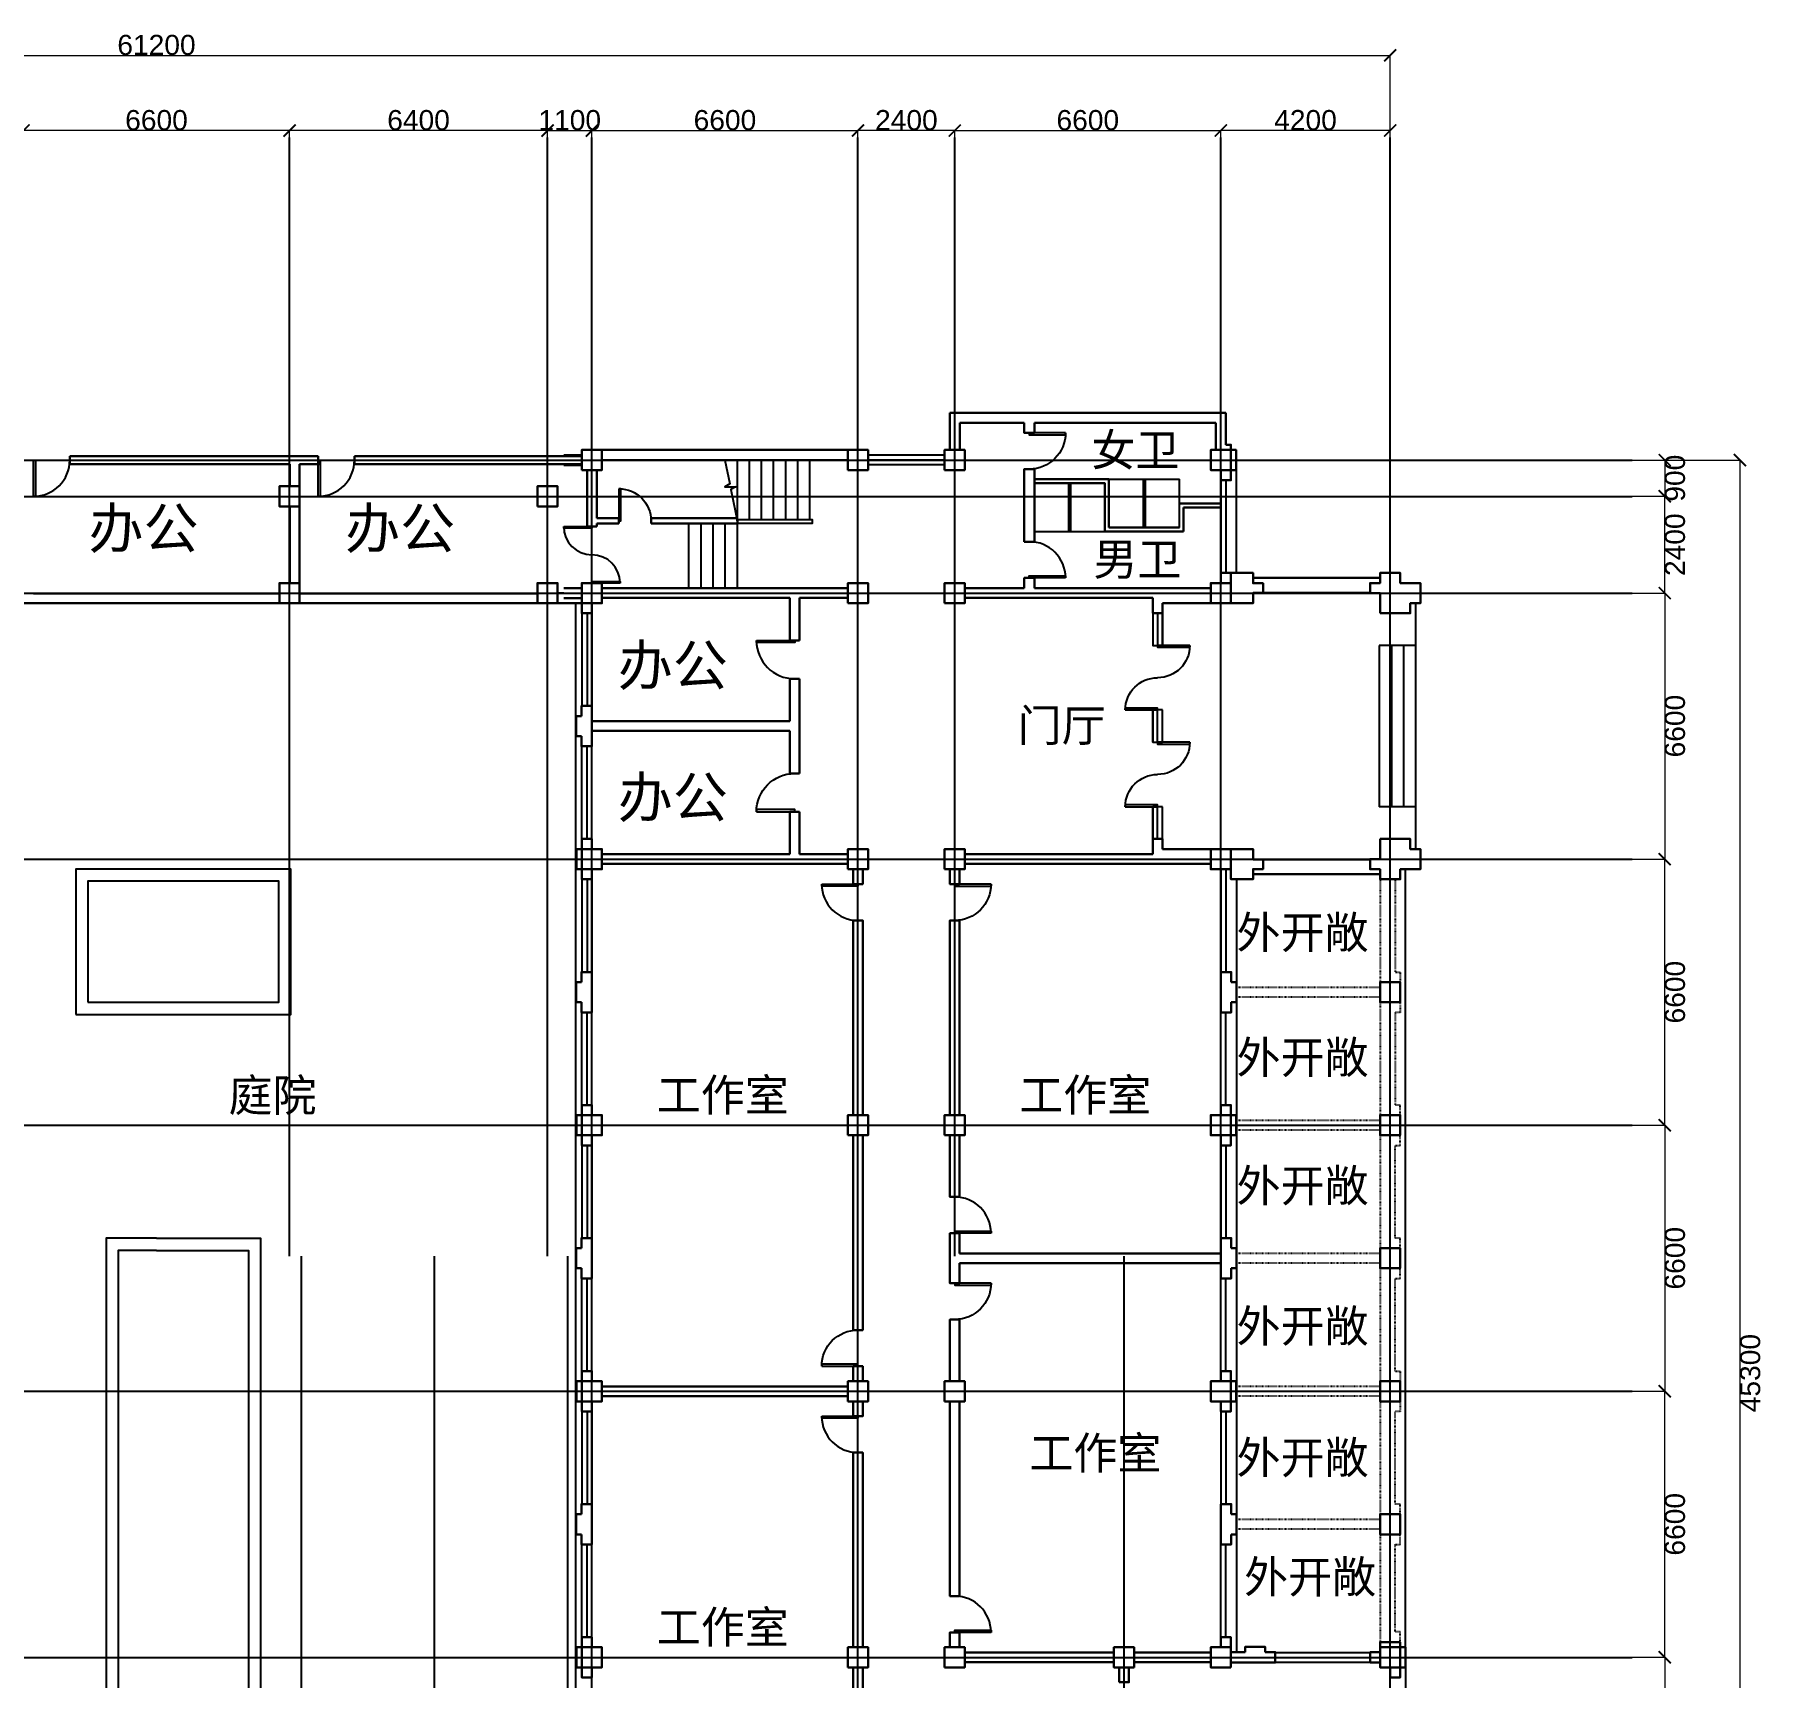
# Model space of a CAD drawing. Header units: millimetres. Extents: x 11666 to 172034, y 2641 to 70087.
# Drawn here: x 129149 to 171959, y 29264 to 70020 of the extents above; entities that cross this region are included whole.
import ezdxf

# ---------------------------------------------------------------- set-up
doc = ezdxf.new("R2010")
doc.units = ezdxf.units.MM
doc.linetypes.add('ACAD_ISO03W100', pattern=[30, 12, -18])
doc.linetypes.add('DOTE', pattern=[2.42, 2, -0.2, 0.02, -0.2])
for name, color, linetype in [('axis', 242, 'Continuous'), ('PROFILE-16', 255, 'Continuous'), ('STAIRS', 41, 'Continuous'), ('WIN-16', 141, 'Continuous')]:
    doc.layers.add(name, color=color, linetype=linetype)
for name, color, linetype, lineweight in [('COLUMN', 51, 'Continuous', 30), ('PUB_DIM', 3, 'Continuous', 5), ('WALL-16', 7, 'Continuous', 30)]:
    doc.layers.add(name, color=color, linetype=linetype, lineweight=lineweight)
doc.styles.get("Standard").update_dxf_attribs({"font": 'arial.ttf'})
doc.dimstyles.get("Standard").update_dxf_attribs({"dimtxt": 0.18, "dimasz": 0.18, "dimexe": 0.18, "dimexo": 0.0625, "dimgap": 0.09, "dimtad": 0, "dimtih": 1, "dimtoh": 1, "dimdec": 4, "dimzin": 0, "dimdsep": 46, "dimtxsty": 'Standard', "dimcen": 0.09, "dimadec": 0, "dimazin": 0, "dimtfac": 1, "dimtdec": 4, "dimtofl": 0, "dimtmove": 0, "dimatfit": 3, "dimfxl": 1, "dimtolj": 1, "dimtzin": 0, "dimarcsym": 0})

# ---------------------------------------------------------------- blocks, each defined once
blk = doc.blocks.new('COL500')
at = {"layer": 'COLUMN'}
blk.add_lwpolyline([(-250, -250), (-250, 250), (250, 250), (250, -250)], close=True, dxfattribs=at)
blk = doc.blocks.new('*U134')
at = {"layer": 'COLUMN'}
blk.add_lwpolyline([(-250, -250), (-250, 250), (250, 250), (250, -250)], close=True, dxfattribs=at)
blk = doc.blocks.new('*U135')
at = {"layer": 'COLUMN', "color": 0, "linetype": 'ByBlock', "lineweight": -2, "transparency": 16777216}
for p in [(0, 0), (0, -3300), (0, -6600), (0, -9900), (0, -13200)]:
    blk.add_blockref('*U134', p, dxfattribs=at)
blk = doc.blocks.new('DOOR900')
at = {"layer": 'WIN-16'}
blk.add_lwpolyline([(-900, 0), (0, 0), (0, -50), (-900, -50)], close=True, dxfattribs=at)
blk.add_arc((0, 0), 900, 180, 270, dxfattribs=at)
blk = doc.blocks.new('*U136')
at = {"layer": 'WALL-16'}
for points in [[(65, -250), (65, -500), (-195, -500), (-195, 500), (65, 500), (65, 250)], [(65, 250), (195, 250), (195, -250), (65, -250)]]:
    blk.add_lwpolyline(points, dxfattribs=at)
blk = doc.blocks.new('*U137')
at = {"layer": 'WALL-16', "color": 0, "linetype": 'ByBlock', "lineweight": -2, "transparency": 16777216}
for p in [(0, 26400), (0, 19800), (0, 13200), (0, 6600), (0, 0)]:
    blk.add_blockref('*U136', p, dxfattribs=at)
blk = doc.blocks.new('*U138')
at = {"layer": 'WALL-16'}
for points in [[(190, 250), (190, 500), (-60, 500), (-60, 250)], [(-60, 250), (-60, -250), (-190, -250), (-190, 250)], [(190, -250), (190, -500), (-60, -500), (-60, -250)]]:
    blk.add_lwpolyline(points, close=True, dxfattribs=at)
blk = doc.blocks.new('*U130')
at = {"layer": 'WALL-16', "color": 0, "linetype": 'ByBlock', "lineweight": -2, "transparency": 16777216}
for p in [(0, 19800), (0, 13200), (0, 6600), (0, 0)]:
    blk.add_blockref('*U138', p, dxfattribs=at)
blk = doc.blocks.new('_ArchTick')
at = {"color": 0, "linetype": 'ByBlock', "const_width": 0.15}
blk.add_lwpolyline([(-0.5, -0.5), (0.5, 0.5)], dxfattribs=at)
blk = doc.blocks.new('*D13')
at = {"layer": 'Defpoints', "color": 0, "transparency": 16777216}
for p in [(34640, 54534), (34640, 52668), (41240, 52668)]:
    blk.add_point(p, dxfattribs=at)
at = {"layer": 'PUB_DIM', "color": 0, "lineweight": -2, "transparency": 16777216}
for p, q in [((34640, 52668), (34640, 54534)), ((41240, 54534), (34640, 54534)), ((41240, 52668), (41240, 54534))]:
    blk.add_line(p, q, dxfattribs=at)
at = {"layer": 'PUB_DIM', "color": 0, "lineweight": -2, "transparency": 16777216, "xscale": 300, "yscale": 300, "zscale": 300, "rotation": 180}
blk.add_blockref('_ArchTick', (34640, 54534), dxfattribs=at)
at = {"layer": 'PUB_DIM', "color": 0, "lineweight": -2, "transparency": 16777216, "xscale": 300, "yscale": 300, "zscale": 300}
blk.add_blockref('_ArchTick', (41240, 54534), dxfattribs=at)
at = {"layer": 'PUB_DIM', "color": 0, "transparency": 16777216, "insert": (37940, 54789), "char_height": 500, "attachment_point": 5}
blk.add_mtext('\\A1;6600', dxfattribs=at)
blk = doc.blocks.new('*D17')
at = {"layer": 'Defpoints', "color": 0, "transparency": 16777216}
for p in [(64340, 54534), (64340, 52668), (68540, 52668)]:
    blk.add_point(p, dxfattribs=at)
at = {"layer": 'PUB_DIM', "color": 0, "lineweight": -2, "transparency": 16777216}
for p, q in [((64340, 52668), (64340, 54534)), ((68540, 54534), (64340, 54534)), ((68540, 52668), (68540, 54534))]:
    blk.add_line(p, q, dxfattribs=at)
at = {"layer": 'PUB_DIM', "color": 0, "lineweight": -2, "transparency": 16777216, "xscale": 300, "yscale": 300, "zscale": 300, "rotation": 180}
blk.add_blockref('_ArchTick', (64340, 54534), dxfattribs=at)
at = {"layer": 'PUB_DIM', "color": 0, "lineweight": -2, "transparency": 16777216, "xscale": 300, "yscale": 300, "zscale": 300}
blk.add_blockref('_ArchTick', (68540, 54534), dxfattribs=at)
at = {"layer": 'PUB_DIM', "color": 0, "transparency": 16777216, "insert": (66440, 54789), "char_height": 500, "attachment_point": 5}
blk.add_mtext('\\A1;4200', dxfattribs=at)
blk = doc.blocks.new('*D14')
at = {"layer": 'Defpoints', "color": 0, "transparency": 16777216}
for p in [(64340, 54534), (57740, 52668), (64340, 52668)]:
    blk.add_point(p, dxfattribs=at)
at = {"layer": 'PUB_DIM', "color": 0, "lineweight": -2, "transparency": 16777216}
for p, q in [((57740, 52668), (57740, 54534)), ((57740, 54534), (64340, 54534)), ((64340, 52668), (64340, 54534))]:
    blk.add_line(p, q, dxfattribs=at)
at = {"layer": 'PUB_DIM', "color": 0, "lineweight": -2, "transparency": 16777216, "xscale": 300, "yscale": 300, "zscale": 300, "rotation": 180}
blk.add_blockref('_ArchTick', (57740, 54534), dxfattribs=at)
at = {"layer": 'PUB_DIM', "color": 0, "lineweight": -2, "transparency": 16777216, "xscale": 300, "yscale": 300, "zscale": 300}
blk.add_blockref('_ArchTick', (64340, 54534), dxfattribs=at)
at = {"layer": 'PUB_DIM', "color": 0, "transparency": 16777216, "insert": (61040, 54789), "char_height": 500, "attachment_point": 5}
blk.add_mtext('\\A1;6600', dxfattribs=at)
blk = doc.blocks.new('*D15')
at = {"layer": 'Defpoints', "color": 0, "transparency": 16777216}
for p in [(55340, 54534), (55340, 52668), (57740, 52668)]:
    blk.add_point(p, dxfattribs=at)
at = {"layer": 'PUB_DIM', "color": 0, "lineweight": -2, "transparency": 16777216}
for p, q in [((55340, 52668), (55340, 54534)), ((57740, 54534), (55340, 54534)), ((57740, 52668), (57740, 54534))]:
    blk.add_line(p, q, dxfattribs=at)
at = {"layer": 'PUB_DIM', "color": 0, "lineweight": -2, "transparency": 16777216, "xscale": 300, "yscale": 300, "zscale": 300, "rotation": 180}
blk.add_blockref('_ArchTick', (55340, 54534), dxfattribs=at)
at = {"layer": 'PUB_DIM', "color": 0, "lineweight": -2, "transparency": 16777216, "xscale": 300, "yscale": 300, "zscale": 300}
blk.add_blockref('_ArchTick', (57740, 54534), dxfattribs=at)
at = {"layer": 'PUB_DIM', "color": 0, "transparency": 16777216, "insert": (56540, 54789), "char_height": 500, "attachment_point": 5}
blk.add_mtext('\\A1;2400', dxfattribs=at)
blk = doc.blocks.new('*D18')
at = {"layer": 'Defpoints', "color": 0, "transparency": 16777216}
for p in [(55340, 54534), (48740, 52668), (55340, 52668)]:
    blk.add_point(p, dxfattribs=at)
at = {"layer": 'PUB_DIM', "color": 0, "lineweight": -2, "transparency": 16777216}
for p, q in [((48740, 52668), (48740, 54534)), ((48740, 54534), (55340, 54534)), ((55340, 52668), (55340, 54534))]:
    blk.add_line(p, q, dxfattribs=at)
at = {"layer": 'PUB_DIM', "color": 0, "lineweight": -2, "transparency": 16777216, "xscale": 300, "yscale": 300, "zscale": 300, "rotation": 180}
blk.add_blockref('_ArchTick', (48740, 54534), dxfattribs=at)
at = {"layer": 'PUB_DIM', "color": 0, "lineweight": -2, "transparency": 16777216, "xscale": 300, "yscale": 300, "zscale": 300}
blk.add_blockref('_ArchTick', (55340, 54534), dxfattribs=at)
at = {"layer": 'PUB_DIM', "color": 0, "transparency": 16777216, "insert": (52040, 54789), "char_height": 500, "attachment_point": 5}
blk.add_mtext('\\A1;6600', dxfattribs=at)
blk = doc.blocks.new('*D19')
at = {"layer": 'Defpoints', "color": 0, "transparency": 16777216}
for p in [(48740, 54534), (47640, 52954), (48740, 52954)]:
    blk.add_point(p, dxfattribs=at)
at = {"layer": 'PUB_DIM', "color": 0, "lineweight": -2, "transparency": 16777216}
for p, q in [((47640, 52954), (47640, 54534)), ((47640, 54534), (48740, 54534)), ((48740, 52954), (48740, 54534))]:
    blk.add_line(p, q, dxfattribs=at)
at = {"layer": 'PUB_DIM', "color": 0, "lineweight": -2, "transparency": 16777216, "xscale": 300, "yscale": 300, "zscale": 300, "rotation": 180}
blk.add_blockref('_ArchTick', (47640, 54534), dxfattribs=at)
at = {"layer": 'PUB_DIM', "color": 0, "lineweight": -2, "transparency": 16777216, "xscale": 300, "yscale": 300, "zscale": 300}
blk.add_blockref('_ArchTick', (48740, 54534), dxfattribs=at)
at = {"layer": 'PUB_DIM', "color": 0, "transparency": 16777216, "insert": (48190, 54789), "char_height": 500, "attachment_point": 5}
blk.add_mtext('\\A1;1100', dxfattribs=at)
blk = doc.blocks.new('*D16')
at = {"layer": 'Defpoints', "color": 0, "transparency": 16777216}
for p in [(41240, 54534), (41240, 52668), (47640, 52668)]:
    blk.add_point(p, dxfattribs=at)
at = {"layer": 'PUB_DIM', "color": 0, "lineweight": -2, "transparency": 16777216}
for p, q in [((41240, 52668), (41240, 54534)), ((47640, 54534), (41240, 54534)), ((47640, 52668), (47640, 54534))]:
    blk.add_line(p, q, dxfattribs=at)
at = {"layer": 'PUB_DIM', "color": 0, "lineweight": -2, "transparency": 16777216, "xscale": 300, "yscale": 300, "zscale": 300, "rotation": 180}
blk.add_blockref('_ArchTick', (41240, 54534), dxfattribs=at)
at = {"layer": 'PUB_DIM', "color": 0, "lineweight": -2, "transparency": 16777216, "xscale": 300, "yscale": 300, "zscale": 300}
blk.add_blockref('_ArchTick', (47640, 54534), dxfattribs=at)
at = {"layer": 'PUB_DIM', "color": 0, "transparency": 16777216, "insert": (44440, 54789), "char_height": 500, "attachment_point": 5}
blk.add_mtext('\\A1;6400', dxfattribs=at)
blk = doc.blocks.new('*D20')
at = {"layer": 'Defpoints', "color": 0, "transparency": 16777216}
for p in [(68540, 56399), (7340, 54534), (68540, 54534)]:
    blk.add_point(p, dxfattribs=at)
at = {"layer": 'PUB_DIM', "color": 0, "lineweight": -2, "transparency": 16777216}
for p, q in [((7340, 54534), (7340, 56399)), ((7340, 56399), (68540, 56399)), ((68540, 54534), (68540, 56399))]:
    blk.add_line(p, q, dxfattribs=at)
at = {"layer": 'PUB_DIM', "color": 0, "lineweight": -2, "transparency": 16777216, "xscale": 300, "yscale": 300, "zscale": 300, "rotation": 180}
blk.add_blockref('_ArchTick', (7340, 56399), dxfattribs=at)
at = {"layer": 'PUB_DIM', "color": 0, "lineweight": -2, "transparency": 16777216, "xscale": 300, "yscale": 300, "zscale": 300}
blk.add_blockref('_ArchTick', (68540, 56399), dxfattribs=at)
at = {"layer": 'PUB_DIM', "color": 0, "transparency": 16777216, "insert": (37940, 56654), "char_height": 500, "attachment_point": 5}
blk.add_mtext('\\A1;61200', dxfattribs=at)
blk = doc.blocks.new('*D55')
at = {"layer": 'Defpoints', "color": 0, "transparency": 16777216}
for p in [(73485, 45460), (75350, 45460), (73485, 43060)]:
    blk.add_point(p, dxfattribs=at)
at = {"layer": 'PUB_DIM', "color": 0, "lineweight": -2, "transparency": 16777216}
for p, q in [((73485, 45460), (75350, 45460)), ((75350, 43060), (75350, 45460)), ((73485, 43060), (75350, 43060))]:
    blk.add_line(p, q, dxfattribs=at)
at = {"layer": 'PUB_DIM', "color": 0, "lineweight": -2, "transparency": 16777216, "xscale": 300, "yscale": 300, "zscale": 300}
for p, rotation in [((75350, 45460), 90), ((75350, 43060), 270)]:
    blk.add_blockref('_ArchTick', p, dxfattribs=dict(at, rotation=rotation))
at = {"layer": 'PUB_DIM', "color": 0, "transparency": 16777216, "insert": (75606, 44260), "char_height": 500, "attachment_point": 5, "rotation": 90}
blk.add_mtext('\\A1;2400', dxfattribs=at)
blk = doc.blocks.new('*D46')
at = {"layer": 'Defpoints', "color": 0, "transparency": 16777216}
for p in [(73485, 46360), (73485, 45460), (75350, 45460)]:
    blk.add_point(p, dxfattribs=at)
at = {"layer": 'PUB_DIM', "color": 0, "lineweight": -2, "transparency": 16777216}
for p, q in [((73485, 46360), (75350, 46360)), ((75350, 46360), (75350, 45460)), ((73485, 45460), (75350, 45460))]:
    blk.add_line(p, q, dxfattribs=at)
at = {"layer": 'PUB_DIM', "color": 0, "lineweight": -2, "transparency": 16777216, "xscale": 300, "yscale": 300, "zscale": 300}
for p, rotation in [((75350, 46360), 90), ((75350, 45460), 270)]:
    blk.add_blockref('_ArchTick', p, dxfattribs=dict(at, rotation=rotation))
at = {"layer": 'PUB_DIM', "color": 0, "transparency": 16777216, "insert": (75606, 45910), "char_height": 500, "attachment_point": 5, "rotation": 90}
blk.add_mtext('\\A1;900', dxfattribs=at)
blk = doc.blocks.new('*D47')
at = {"layer": 'Defpoints', "color": 0, "transparency": 16777216}
for p in [(73485, 43060), (73485, 36460), (75350, 36460)]:
    blk.add_point(p, dxfattribs=at)
at = {"layer": 'PUB_DIM', "color": 0, "lineweight": -2, "transparency": 16777216}
for p, q in [((73485, 43060), (75350, 43060)), ((75350, 43060), (75350, 36460)), ((73485, 36460), (75350, 36460))]:
    blk.add_line(p, q, dxfattribs=at)
at = {"layer": 'PUB_DIM', "color": 0, "lineweight": -2, "transparency": 16777216, "xscale": 300, "yscale": 300, "zscale": 300}
for p, rotation in [((75350, 43060), 90), ((75350, 36460), 270)]:
    blk.add_blockref('_ArchTick', p, dxfattribs=dict(at, rotation=rotation))
at = {"layer": 'PUB_DIM', "color": 0, "transparency": 16777216, "insert": (75606, 39760), "char_height": 500, "attachment_point": 5, "rotation": 90}
blk.add_mtext('\\A1;6600', dxfattribs=at)
blk = doc.blocks.new('*D48')
at = {"layer": 'Defpoints', "color": 0, "transparency": 16777216}
for p in [(73485, 36460), (75350, 36460), (73485, 29860)]:
    blk.add_point(p, dxfattribs=at)
at = {"layer": 'PUB_DIM', "color": 0, "lineweight": -2, "transparency": 16777216}
for p, q in [((73485, 36460), (75350, 36460)), ((75350, 29860), (75350, 36460)), ((73485, 29860), (75350, 29860))]:
    blk.add_line(p, q, dxfattribs=at)
at = {"layer": 'PUB_DIM', "color": 0, "lineweight": -2, "transparency": 16777216, "xscale": 300, "yscale": 300, "zscale": 300}
for p, rotation in [((75350, 36460), 90), ((75350, 29860), 270)]:
    blk.add_blockref('_ArchTick', p, dxfattribs=dict(at, rotation=rotation))
at = {"layer": 'PUB_DIM', "color": 0, "transparency": 16777216, "insert": (75606, 33160), "char_height": 500, "attachment_point": 5, "rotation": 90}
blk.add_mtext('\\A1;6600', dxfattribs=at)
blk = doc.blocks.new('*D49')
at = {"layer": 'Defpoints', "color": 0, "transparency": 16777216}
for p in [(73485, 23260), (75350, 23260), (73485, 16660)]:
    blk.add_point(p, dxfattribs=at)
at = {"layer": 'PUB_DIM', "color": 0, "lineweight": -2, "transparency": 16777216}
for p, q in [((73485, 23260), (75350, 23260)), ((75350, 16660), (75350, 23260)), ((73485, 16660), (75350, 16660))]:
    blk.add_line(p, q, dxfattribs=at)
at = {"layer": 'PUB_DIM', "color": 0, "lineweight": -2, "transparency": 16777216, "xscale": 300, "yscale": 300, "zscale": 300}
for p, rotation in [((75350, 23260), 90), ((75350, 16660), 270)]:
    blk.add_blockref('_ArchTick', p, dxfattribs=dict(at, rotation=rotation))
at = {"layer": 'PUB_DIM', "color": 0, "transparency": 16777216, "insert": (75606, 19960), "char_height": 500, "attachment_point": 5, "rotation": 90}
blk.add_mtext('\\A1;6600', dxfattribs=at)
blk = doc.blocks.new('*D50')
at = {"layer": 'Defpoints', "color": 0, "transparency": 16777216}
for p in [(73485, 29860), (73485, 23260), (75350, 23260)]:
    blk.add_point(p, dxfattribs=at)
at = {"layer": 'PUB_DIM', "color": 0, "lineweight": -2, "transparency": 16777216}
for p, q in [((73485, 29860), (75350, 29860)), ((75350, 29860), (75350, 23260)), ((73485, 23260), (75350, 23260))]:
    blk.add_line(p, q, dxfattribs=at)
at = {"layer": 'PUB_DIM', "color": 0, "lineweight": -2, "transparency": 16777216, "xscale": 300, "yscale": 300, "zscale": 300}
for p, rotation in [((75350, 29860), 90), ((75350, 23260), 270)]:
    blk.add_blockref('_ArchTick', p, dxfattribs=dict(at, rotation=rotation))
at = {"layer": 'PUB_DIM', "color": 0, "transparency": 16777216, "insert": (75606, 26560), "char_height": 500, "attachment_point": 5, "rotation": 90}
blk.add_mtext('\\A1;6600', dxfattribs=at)
blk = doc.blocks.new('*D51')
at = {"layer": 'Defpoints', "color": 0, "transparency": 16777216}
for p in [(73485, 16660), (73485, 10060), (75350, 10060)]:
    blk.add_point(p, dxfattribs=at)
at = {"layer": 'PUB_DIM', "color": 0, "lineweight": -2, "transparency": 16777216}
for p, q in [((73485, 16660), (75350, 16660)), ((75350, 16660), (75350, 10060)), ((73485, 10060), (75350, 10060))]:
    blk.add_line(p, q, dxfattribs=at)
at = {"layer": 'PUB_DIM', "color": 0, "lineweight": -2, "transparency": 16777216, "xscale": 300, "yscale": 300, "zscale": 300}
for p, rotation in [((75350, 16660), 90), ((75350, 10060), 270)]:
    blk.add_blockref('_ArchTick', p, dxfattribs=dict(at, rotation=rotation))
at = {"layer": 'PUB_DIM', "color": 0, "transparency": 16777216, "insert": (75606, 13360), "char_height": 500, "attachment_point": 5, "rotation": 90}
blk.add_mtext('\\A1;6600', dxfattribs=at)
blk = doc.blocks.new('*D56')
at = {"layer": 'Defpoints', "color": 0, "transparency": 16777216}
for p in [(75350, 46360), (75350, 1060), (77216, 1060)]:
    blk.add_point(p, dxfattribs=at)
at = {"layer": 'PUB_DIM', "color": 0, "lineweight": -2, "transparency": 16777216}
for p, q in [((75350, 46360), (77216, 46360)), ((77216, 46360), (77216, 1060)), ((75350, 1060), (77216, 1060))]:
    blk.add_line(p, q, dxfattribs=at)
at = {"layer": 'PUB_DIM', "color": 0, "lineweight": -2, "transparency": 16777216, "xscale": 300, "yscale": 300, "zscale": 300}
for p, rotation in [((77216, 46360), 90), ((77216, 1060), 270)]:
    blk.add_blockref('_ArchTick', p, dxfattribs=dict(at, rotation=rotation))
at = {"layer": 'PUB_DIM', "color": 0, "transparency": 16777216, "insert": (77471, 23710), "char_height": 500, "attachment_point": 5, "rotation": 90}
blk.add_mtext('\\A1;45300', dxfattribs=at)
blk = doc.blocks.new('axis')
at = {"layer": 'axis', "linetype": 'DOTE'}
for points in [[(17575, 19849.27735), (17575, 47600)], [(23975, 19849.27735), (23975, 47600)], [(25075, 19849.27735), (25075, 47600)], [(31675, 19849.27735), (31675, 47600)], [(34075, 19849.27735), (34075, 47600)], [(40675, 19849.27735), (40675, 47600)], [(44875, 19849.27735), (44875, 47600)], [(-22325, 39600), (50875, 39600)], [(-22325, 38700), (50875, 38700)], [(-22325, 36300), (50875, 36300)], [(-22325, 29700), (50875, 29700)], [(-22325, 23100), (50875, 23100)], [(-22325, 16500), (50875, 16500)], [(-22325, 9900), (50875, 9900)]]:
    blk.add_lwpolyline(points, dxfattribs=at)
at = {"layer": 'axis'}
for points in [[(17875, -13700), (17875, 19849.27735)], [(21175, -13700), (21175, 19849.27735)], [(24475, -13700), (24475, 19849.27735)], [(25075, -13700), (25075, 19849.27735)], [(31675, -13700), (31675, 19849.27735)], [(38275, -13700), (38275, 19849.27735)], [(44875, -13700), (44875, 19849.27735)]]:
    blk.add_lwpolyline(points, dxfattribs=at)
at = {"layer": 'PUB_DIM'}
for base, p1, p2, picture, middle, set_off in [((44875, 49639.5056808545), (-16325, 47774.1080514717), (44875, 47773.9905514717), '*D20', (14275, 49894.8821747154), (-23664.6517811505, -6759.5779246451)), ((10975, 47773.99055), (17575, 45908.59292), (10975, 45908.65542), '*D13', (14275, 48029.36705), (-23664.65178, -6759.57792)), ((17575, 47773.99055), (23975, 45908.59292), (17575, 45908.65542), '*D16', (20775, 48029.36705), (-23664.65178, -6759.57792)), ((40675, 47773.99055), (34075, 45908.59292), (40675, 45908.59292), '*D14', (37375, 48029.36705), (-23664.65178, -6759.57792))]:
    dim = blk.add_linear_dim(base=base, p1=p1, p2=p2, dimstyle='Standard', dxfattribs=at)
    dim.commit()
    dim.dimension.update_dxf_attribs({"geometry": picture, "text_midpoint": middle, "insert": set_off})
for base, p1, p2, angle, picture, middle in [((25075, 47773.99055), (23975, 46194.6867), (25075, 46194.6867), 180, '*D19', (24525, 47773.99055)), ((51685.5938, 38700), (49820.19617, 39600), (49820.19617, 38700), 270, '*D46', (51685.5938, 39150)), ((53551.10893, -5700), (51685.7113, 39600), (51685.7738, -5700), 270, '*D56', (53551.10893, 16950))]:
    dim = blk.add_linear_dim(base=base, p1=p1, p2=p2, angle=angle, dimstyle='Standard', dxfattribs=at)
    dim.commit()
    dim.dimension.update_dxf_attribs({"geometry": picture, "text_midpoint": middle, "dimtype": 128, "insert": (-23664.65178, -6759.57792)})
for base, p1, p2, angle, picture, middle in [((31675, 47773.99055), (25075, 45908.59292), (31675, 45908.65542), 180, '*D18', (28375, 48029.36705)), ((31675, 47773.99055), (34075, 45908.59292), (31675, 45908.59292), 180, '*D15', (32875, 48029.36705)), ((40675, 47773.99055), (44875, 45908.59292), (40675, 45908.59292), 180, '*D17', (42775, 48029.36705)), ((51685.5938, 38700), (49820.19617, 36300), (49820.19617, 38700), 90, '*D55', (51940.9703, 37500)), ((51685.5938, 29700), (49820.19617, 36300), (49820.19617, 29700), 270, '*D47', (51940.9703, 33000)), ((51685.5938, 29700), (49820.19617, 23100), (49820.19617, 29700), 90, '*D48', (51940.9703, 26400)), ((51685.5938, 16500), (49820.19617, 23100), (49820.19617, 16500), 270, '*D50', (51940.9703, 19800)), ((51685.5938, 16500), (49820.19617, 9900), (49820.19617, 16500), 90, '*D49', (51940.9703, 13200)), ((51685.5938, 3300), (49820.19617, 9900), (49820.19617, 3300), 270, '*D51', (51940.9703, 6600))]:
    dim = blk.add_linear_dim(base=base, p1=p1, p2=p2, angle=angle, dimstyle='Standard', dxfattribs=at)
    dim.commit()
    dim.dimension.update_dxf_attribs({"geometry": picture, "text_midpoint": middle, "insert": (-23664.65178, -6759.57792)})

msp = doc.modelspace()

# ---------------------------------------------------------------- linework, layer by layer
at = {"layer": 'COLUMN'}
for points in [[(158824, 59714), (158324, 59714), (158324, 59214), (158824, 59214)], [(158824, 59714), (158324, 59714), (158324, 59214), (158824, 59214)], [(158824, 55914), (158824, 56414), (158324, 56414), (158324, 55914)], [(158824, 49814), (158824, 49314), (158324, 49314), (158324, 49814)], [(158824, 42714), (158824, 43214), (158324, 43214), (158324, 42714)], [(158824, 36114), (158824, 36614), (158324, 36614), (158324, 36114)], [(156424, 29514), (156424, 30014), (155924, 30014), (155924, 29514)], [(158824, 29514), (158824, 30014), (158324, 30014), (158324, 29514)], [(163024, 30014), (162524, 30014), (162524, 29514), (163024, 29514)], [(163024, 30014), (162524, 30014), (162524, 29514), (163024, 29514)]]:
    msp.add_lwpolyline(points, close=True, dxfattribs=at)
at = {"layer": 'PROFILE-16'}
for p, q in [((158954, 59214), (158954, 56664)), ((155799, 58989), (157549, 58989)), ((156649, 58989), (156649, 57789)), ((156699, 58989), (156699, 57789)), ((157549, 57789), (157549, 58989)), ((153949, 57689), (155699, 57689)), ((142574, 23414), (142574, 55914)), ((163154, 30014), (163154, 49314)), ((158964, 49064), (158964, 29889)), ((163154, 29514), (163154, 20114))]:
    msp.add_line(p, q, dxfattribs=at)
at = {"layer": 'PROFILE-16', "linetype": 'ACAD_ISO03W100'}
for p, q in [((162524, 49064), (162524, 30144)), ((162524, 46384), (158964, 46384)), ((162524, 46144), (158964, 46144)), ((162524, 43084), (158964, 43084)), ((162524, 42844), (158964, 42844)), ((162524, 39784), (158964, 39784)), ((162524, 39544), (158964, 39544)), ((162524, 36484), (158964, 36484)), ((162524, 36244), (158964, 36244)), ((162524, 33184), (158964, 33184)), ((162524, 32944), (158964, 32944))]:
    msp.add_line(p, q, dxfattribs=at)
at = {"layer": 'PROFILE-16'}
for points in [[(154799, 58889), (154799, 57689)], [(154849, 58889), (154849, 57689)], [(132174, 40159), (130924, 40159), (130924, 27279), (132174, 27279)], [(132174, 39859), (131224, 39859), (131224, 27579), (132174, 27579)], [(132174, 40159), (134758, 40159), (134758, 27279), (132174, 27279)], [(132174, 39859), (134458, 39859), (134458, 27579), (132174, 27579)]]:
    msp.add_lwpolyline(points, dxfattribs=at)
for points in [[(130174, 45714), (132174, 45714), (135508, 45714), (135508, 49314), (132174, 49314), (130174, 49314)], [(130474, 46014), (132174, 46014), (135208, 46014), (135208, 49014), (132174, 49014), (130474, 49014)]]:
    msp.add_lwpolyline(points, close=True, dxfattribs=at)
at = {"layer": 'PROFILE-16', "linetype": 'ACAD_ISO03W100'}
for points in [[(162894, 49064), (162894, 46764), (163024, 46764), (163024, 45764), (162894, 45764), (162894, 43464)], [(162894, 42464), (163024, 42464), (163024, 43464), (162894, 43464)], [(162894, 36864), (162894, 39164), (163024, 39164), (163024, 40164), (162894, 40164), (162894, 42464)], [(162894, 36864), (163024, 36864), (163024, 35864), (162894, 35864)], [(163024, 30144), (163024, 30394), (162894, 30394), (162894, 32564), (163024, 32564), (163024, 33564), (162894, 33564), (162894, 35864)]]:
    msp.add_lwpolyline(points, dxfattribs=at)
at = {"layer": 'STAIRS'}
for p, q in [((146574, 59464), (146574, 57989)), ((146874, 59464), (146874, 57989)), ((147174, 59464), (147174, 57989)), ((147474, 59464), (147474, 57989)), ((147774, 59464), (147774, 57989)), ((148074, 59464), (148074, 57989)), ((148374, 59464), (148374, 57989)), ((145374, 57889), (145374, 56284)), ((145674, 57889), (145674, 56284)), ((145974, 57889), (145974, 56284)), ((146274, 57889), (146274, 56284)), ((146574, 57889), (146574, 56284))]:
    msp.add_line(p, q, dxfattribs=at)
for points in [[(146274, 59464), (146394, 58873), (146274, 58802), (146409, 58802), (146544, 58802), (146423, 58730), (146594, 57889)], [(146574, 57989), (148434, 57989), (148434, 57889), (146594, 57889)], [(163404, 55914), (163404, 49814)], [(163404, 54864), (162504, 54864)], [(162504, 54864), (162504, 50864)], [(162804, 54864), (162804, 50864)], [(163104, 54864), (163104, 50864)], [(163404, 50864), (162504, 50864)]]:
    msp.add_lwpolyline(points, dxfattribs=at)
at = {"layer": 'WALL-16'}
for p, q in [((151849, 59714), (151849, 60639)), ((151849, 60639), (158694, 60639)), ((152099, 59714), (152099, 60389)), ((152099, 60389), (153699, 60389)), ((153949, 60389), (158454, 60389)), ((158454, 59844), (158454, 60389)), ((158694, 59844), (158694, 60639)), ((130024, 59564), (136184, 59564)), ((130024, 59364), (130024, 59564)), ((136184, 59564), (136184, 59364)), ((137084, 59564), (142704, 59564)), ((137084, 59364), (137084, 59564)), ((142724, 59589), (142274, 59589)), ((149324, 59714), (143224, 59714)), ((135484, 59364), (130024, 59364)), ((135484, 59364), (135484, 58814)), ((135724, 59364), (135724, 58814)), ((136212, 59364), (135724, 59364)), ((142704, 59364), (137084, 59364)), ((142724, 59339), (142274, 59339)), ((142854, 59214), (142854, 57814)), ((143094, 59214), (143094, 58019)), ((149324, 59464), (143224, 59464)), ((153949, 58989), (155799, 58989)), ((155799, 58989), (155799, 57789)), ((135484, 58314), (135484, 56414)), ((135724, 58314), (135724, 56414)), ((157549, 58389), (158574, 58389)), ((157649, 58289), (157649, 57689)), ((157649, 58289), (158574, 58289)), ((143094, 57814), (142854, 57814)), ((143094, 58019), (143644, 58019)), ((143094, 57889), (143094, 57814)), ((143094, 57889), (143644, 57889)), ((143644, 58019), (143644, 57889)), ((153699, 57439), (153949, 57439)), ((157649, 57689), (155699, 57689)), ((155799, 57789), (157549, 57789)), ((135144, 56154), (129124, 56154)), ((135224, 56154), (135144, 56154)), ((141624, 56154), (135724, 56154)), ((142274, 56164), (142124, 56164)), ((142724, 56289), (142274, 56289)), ((149324, 56284), (143224, 56284)), ((152224, 56289), (153699, 56289)), ((153949, 56289), (158324, 56289)), ((135144, 55914), (121274, 55914)), ((122724, 55914), (141624, 55914)), ((142914, 55914), (135144, 55914)), ((142724, 56039), (142274, 56039)), ((147884, 56044), (143224, 56044)), ((147884, 54989), (147884, 56044)), ((149324, 56044), (148124, 56044)), ((148124, 54989), (148124, 56044)), ((152224, 56044), (156884, 56044)), ((156884, 55664), (156884, 56044)), ((156884, 55664), (157124, 55664)), ((157124, 55664), (157124, 55914)), ((147884, 52984), (147884, 54039)), ((148124, 51689), (148124, 54039)), ((142974, 52984), (147884, 52984)), ((142974, 52744), (147884, 52744)), ((147884, 51689), (147884, 52744)), ((147884, 49684), (147884, 50739)), ((147884, 50739), (147884, 49684)), ((148124, 49684), (148124, 50739)), ((148124, 50739), (148124, 49684)), ((143224, 49684), (147884, 49684)), ((148124, 49684), (149324, 49684)), ((152224, 49684), (156884, 49684)), ((156884, 50064), (156884, 49684)), ((156884, 50064), (157124, 50064)), ((157124, 50064), (157124, 49814)), ((143224, 49444), (149324, 49444)), ((152224, 49444), (158324, 49444)), ((143224, 36484), (149324, 36484)), ((143224, 36244), (149324, 36244)), ((152224, 29884), (155924, 29884)), ((152224, 29644), (155924, 29644)), ((156424, 29884), (158324, 29884)), ((156424, 29644), (158324, 29644))]:
    msp.add_line(p, q, dxfattribs=at)
at = {"layer": 'WALL-16', "linetype": 'Continuous'}
for p, q in [((152224, 56289), (152224, 56039)), ((158324, 56289), (158324, 56039)), ((142974, 52984), (142974, 52744)), ((143224, 49684), (143224, 49444)), ((149324, 49684), (149324, 49444))]:
    msp.add_line(p, q, dxfattribs=at)
at = {"layer": 'WALL-16'}
for points in [[(153949, 60389), (153949, 60139), (153699, 60139), (153699, 60389)], [(158454, 59844), (158454, 59714), (158824, 59714), (158824, 59844), (158694, 59844)], [(153949, 57439), (153949, 59239), (153699, 59239), (153699, 57439)], [(153949, 58889), (155699, 58889), (155699, 57689)], [(153699, 56289), (153699, 56539), (153949, 56539), (153949, 56289)], [(159374, 56539), (162524, 56539)], [(159624, 56169), (162274, 56169)], [(158324, 55914), (157124, 55914)], [(147884, 54989), (148124, 54989)], [(148124, 54039), (147884, 54039)], [(148124, 51689), (147884, 51689)], [(147884, 50739), (148124, 50739)], [(158324, 49814), (157124, 49814)], [(159624, 49559), (162274, 49559)], [(159374, 49189), (162524, 49189)], [(158834, 46014), (158834, 45764), (158574, 45764), (158574, 46764), (158834, 46764), (158834, 46514)], [(158834, 46514), (158964, 46514), (158964, 46014), (158834, 46014)], [(152094, 39544), (152094, 39044), (151854, 39044), (151854, 40284), (152094, 40284), (152094, 39784)], [(158834, 39414), (158834, 39164), (158574, 39164), (158574, 40164), (158834, 40164), (158834, 39914)], [(158834, 39914), (158964, 39914), (158964, 39414), (158834, 39414)], [(152094, 39544), (158574, 39544), (158574, 39784), (152094, 39784)], [(158834, 32814), (158834, 32564), (158574, 32564), (158574, 33564), (158834, 33564), (158834, 33314)], [(158834, 33314), (158964, 33314), (158964, 32814), (158834, 32814)], [(159174, 29894), (159174, 30024), (159674, 30024), (159674, 29894)], [(159674, 29894), (159924, 29894), (159924, 29634), (158824, 29634), (158824, 29894), (159174, 29894)]]:
    msp.add_lwpolyline(points, dxfattribs=at)
for points in [[(158824, 59714), (158824, 59214), (158954, 59214), (158954, 59714)], [(158824, 59214), (158574, 59214), (158574, 58964), (158824, 58964)], [(144444, 57889), (146594, 57889), (146568, 58019), (144444, 58019)], [(158824, 56664), (158574, 56664), (158574, 56414), (158824, 56414)], [(158824, 55914), (158824, 56664), (159374, 56664), (159374, 56409), (159624, 56409), (159624, 56169), (159374, 56169), (159374, 55914)], [(162524, 55664), (162524, 56164), (162274, 56164), (162274, 56414), (162524, 56414), (162524, 56664), (163024, 56664), (163024, 56414), (163524, 56414), (163524, 55914), (163274, 55914), (163274, 55664)], [(142974, 55914), (142974, 55664), (142724, 55664), (142724, 55914)], [(158824, 49814), (158824, 49064), (159374, 49064), (159374, 49319), (159624, 49319), (159624, 49559), (159374, 49559), (159374, 49814)], [(162524, 50064), (162524, 49564), (162274, 49564), (162274, 49314), (162524, 49314), (162524, 49064), (163024, 49064), (163024, 49314), (163524, 49314), (163524, 49814), (163274, 49814), (163274, 50064)], [(149454, 49314), (149694, 49314), (149694, 48944), (149454, 48944)], [(152094, 49314), (151854, 49314), (151854, 48944), (152094, 48944)], [(149454, 48044), (149694, 48044), (149694, 43214), (149454, 43214)], [(152094, 48044), (151854, 48044), (151854, 43214), (152094, 43214)], [(158574, 43214), (158574, 43464), (158824, 43464), (158824, 43214)], [(158824, 43214), (158824, 42714), (158954, 42714), (158954, 43214)], [(149454, 37884), (149694, 37884), (149694, 42714), (149454, 42714)], [(152094, 42714), (151854, 42714), (151854, 41184), (152094, 41184)], [(158574, 42714), (158574, 42464), (158824, 42464), (158824, 42714)], [(152094, 36614), (151854, 36614), (151854, 38144), (152094, 38144)], [(149454, 36614), (149694, 36614), (149694, 36984), (149454, 36984)], [(158574, 36614), (158574, 36864), (158824, 36864), (158824, 36614)], [(158824, 36614), (158824, 36114), (158954, 36114), (158954, 36614)], [(149454, 36114), (149694, 36114), (149694, 35744), (149454, 35744)], [(152094, 31284), (151854, 31284), (151854, 36114), (152094, 36114)], [(158574, 36114), (158574, 35864), (158824, 35864), (158824, 36114)], [(149454, 34844), (149694, 34844), (149694, 30014), (149454, 30014)], [(152094, 30014), (151854, 30014), (151854, 30384), (152094, 30384)], [(158574, 30014), (158574, 30264), (158824, 30264), (158824, 30014)], [(163024, 30144), (162524, 30144), (162524, 30014), (163024, 30014)], [(163024, 30014), (163024, 29514), (163154, 29514), (163154, 30014)], [(162524, 29889), (162274, 29889), (162274, 29639), (162524, 29639)], [(149454, 24684), (149694, 24684), (149694, 29514), (149454, 29514)], [(156054, 29144), (156294, 29144), (156294, 29514), (156054, 29514)], [(163024, 29514), (162774, 29514), (162774, 29264), (163024, 29264)]]:
    msp.add_lwpolyline(points, close=True, dxfattribs=at)
at = {"layer": 'WIN-16'}
for points in [[(151724, 59584), (149824, 59584)], [(151724, 59464), (149824, 59464)], [(151724, 59344), (149824, 59344)], [(158574, 58964), (158574, 56664)], [(158699, 58964), (158699, 56664)], [(142724, 55664), (142724, 53364)], [(142854, 55664), (142854, 53364)], [(142974, 55664), (142974, 53364)], [(156884, 55664), (156884, 54864)], [(157004, 55664), (157004, 54864)], [(157124, 55664), (157124, 54864)], [(156884, 52464), (156884, 53264)], [(157004, 52464), (157004, 53264)], [(157124, 52464), (157124, 53264)], [(142724, 50064), (142724, 52364)], [(142854, 50064), (142854, 52364)], [(142974, 50064), (142974, 52364)], [(156884, 50064), (156884, 50864)], [(157004, 50064), (157004, 50864)], [(157124, 50064), (157124, 50864)], [(158574, 49314), (158574, 46764)], [(158694, 49314), (158694, 46764)], [(142724, 49064), (142724, 46764)], [(142854, 49064), (142854, 46764)], [(142974, 49064), (142974, 46764)], [(142724, 43464), (142724, 45764)], [(142854, 43464), (142854, 45764)], [(142974, 43464), (142974, 45764)], [(158574, 43464), (158574, 45764)], [(158694, 43464), (158694, 45764)], [(142724, 42464), (142724, 40164)], [(142854, 42464), (142854, 40164)], [(142974, 42464), (142974, 40164)], [(158574, 42464), (158574, 40164)], [(158694, 42464), (158694, 40164)], [(142724, 36864), (142724, 39164)], [(142854, 36864), (142854, 39164)], [(142974, 36864), (142974, 39164)], [(158574, 36864), (158574, 39164)], [(158694, 36864), (158694, 39164)], [(142724, 35864), (142724, 33564)], [(142854, 35864), (142854, 33564)], [(142974, 35864), (142974, 33564)], [(158574, 35864), (158574, 33564)], [(158694, 35864), (158694, 33564)], [(142724, 30264), (142724, 32564)], [(142854, 30264), (142854, 32564)], [(142974, 30264), (142974, 32564)], [(158574, 30264), (158574, 32564)], [(158694, 30264), (158694, 32564)], [(159924, 29884), (162274, 29884)], [(159924, 29764), (162274, 29764)], [(159924, 29644), (162274, 29644)]]:
    msp.add_lwpolyline(points, dxfattribs=at)
for points in [[(157124, 55664), (156884, 55664), (156884, 54864), (157124, 54864)], [(157124, 53264), (156884, 53264), (156884, 52464), (157124, 52464)], [(157124, 50864), (156884, 50864), (156884, 50064), (157124, 50064)]]:
    msp.add_lwpolyline(points, close=True, dxfattribs=at)

# ---------------------------------------------------------------- block references
at = {"layer": 'COLUMN'}
for p in [(142974, 59464), (149574, 59464), (151974, 59464), (141874, 58564), (141874, 56164), (142974, 56164), (149574, 56164), (151974, 56164), (142974, 49564), (149574, 49564), (151974, 49564), (142974, 42964), (149574, 42964), (151974, 42964), (142974, 36364), (149574, 36364), (151974, 36364), (142974, 29764), (149574, 29764), (151974, 29764)]:
    msp.add_blockref('COL500', p, dxfattribs=at)
at = {"layer": 'COLUMN', "xscale": -1}
for name, p in [('COL500', (135474, 58564)), ('COL500', (135474, 56164)), ('*U135', (162774, 46264))]:
    msp.add_blockref(name, p, dxfattribs=at)
at = {"layer": 'PUB_DIM'}
msp.add_blockref('axis', (117899, 19864), dxfattribs=at)
at = {"layer": 'WALL-16', "xscale": -1}
for name, p in [('DOOR900', (153824, 60139)), ('*U137', (142779, 26464))]:
    msp.add_blockref(name, p, dxfattribs=at)
at = {"layer": 'WALL-16'}
for p, xscale, yscale, zscale in [((142974, 57814), 0.7777777777777715, 0.7777777777777715, 0.7777777777777715), ((148004, 54989), 1.055555555555546, 1.055555555555546, 1.055555555555546)]:
    msp.add_blockref('DOOR900', p, dxfattribs=dict(at, xscale=xscale, yscale=yscale, zscale=zscale))
at = {"layer": 'WALL-16', "rotation": 180}
msp.add_blockref('DOOR900', (153824, 56539), dxfattribs=at)
for p, xscale, yscale, zscale in [((142974, 56414), 0.7777777777777715, 0.7777777777777715, 0.7777777777777715), ((148004, 50739), -1.055555555555546, 1.055555555555546, 1.055555555555546)]:
    msp.add_blockref('DOOR900', p, dxfattribs=dict(at, xscale=xscale, yscale=yscale, zscale=zscale))
at = {"layer": 'WALL-16'}
msp.add_blockref('*U130', (142784, 29764), dxfattribs=at)
at = {"layer": 'WIN-16'}
for p, rotation in [((129124, 59464), 90), ((136184, 59464), 90), ((151974, 40284), 180), ((151974, 30384), 180)]:
    msp.add_blockref('DOOR900', p, dxfattribs=dict(at, rotation=rotation))
at = {"layer": 'WIN-16', "xscale": -0.8888888888888818, "yscale": 0.8888888888888818, "zscale": 0.8888888888888818}
for p, rotation in [((143644, 57954), 90), ((157004, 53264), 180), ((157004, 50864), 180)]:
    msp.add_blockref('DOOR900', p, dxfattribs=dict(at, rotation=rotation))
for p in [(157004, 54864), (157004, 52464)]:
    msp.add_blockref('DOOR900', p, dxfattribs=at)
at = {"layer": 'WIN-16'}
for p in [(149574, 48944), (149574, 35744)]:
    msp.add_blockref('DOOR900', p, dxfattribs=at)
at = {"layer": 'WIN-16', "xscale": -1}
for p in [(151974, 48944), (151974, 39044)]:
    msp.add_blockref('DOOR900', p, dxfattribs=at)
at = {"layer": 'WIN-16', "xscale": -1, "rotation": 180}
msp.add_blockref('DOOR900', (149574, 36984), dxfattribs=at)

# ---------------------------------------------------------------- texts
at = {"layer": 'WALL-16', "attachment_point": 1}
for s, width, insert, char_height in [('{\\fSimHei|b0|i0|c134|p49;女卫}', 6270.37, (155365, 60113), 800), ('{\\fSimSun|b0|i0|c134|p2;办公}', 3316.57, (130489, 58274), 1000), ('{\\fSimSun|b0|i0|c134|p2;办公}', 3316.57, (136853, 58274), 1000), ('{\\fSimHei|b0|i0|c134|p49;男卫}', 6270.37, (155414, 57404), 800), ('{\\fSimSun|b0|i0|c134|p2;办公}', 3316.57, (143617, 54875), 1000), ('{\\fSimHei|b0|i0|c134|p49;门厅}', 6270.37, (153534, 53282), 800), ('{\\fSimSun|b0|i0|c134|p2;办公}', 3316.57, (143617, 51600), 1000), ('{\\fSimHei|b0|i0|c134|p49;外开敞}', 6270.37, (158964, 48147), 800), ('{\\fSimHei|b0|i0|c134|p49;外开敞}', 6270.37, (158964, 45047), 800), ('\\pi2027.3;{\\fSimHei|b0|i0|c134|p49;庭院}', 6270.37, (131933, 44106), 800), ('{\\fSimHei|b0|i0|c134|p49;工作室}', 6270.37, (144585, 44113), 800), ('{\\fSimHei|b0|i0|c134|p49;工作室}', 6270.37, (153574, 44113), 800), ('{\\fSimHei|b0|i0|c134|p49;外开敞}', 6270.37, (158964, 41866), 800), ('{\\fSimHei|b0|i0|c134|p49;外开敞}', 6270.37, (158964, 38383), 800), ('{\\fSimHei|b0|i0|c134|p49;工作室}', 6270.37, (153824, 35233), 800), ('{\\fSimHei|b0|i0|c134|p49;外开敞}', 6270.37, (158964, 35120), 800), ('{\\fSimHei|b0|i0|c134|p49;外开敞}', 6270.37, (159151, 32161), 800), ('{\\fSimHei|b0|i0|c134|p49;工作室}', 6270.37, (144585, 30913), 800)]:
    msp.add_mtext_dynamic_manual_height_columns(s, width=width, gutter_width=5000, heights=[0], dxfattribs=dict(at, insert=insert, char_height=char_height))

doc.saveas('drawing.dxf')
